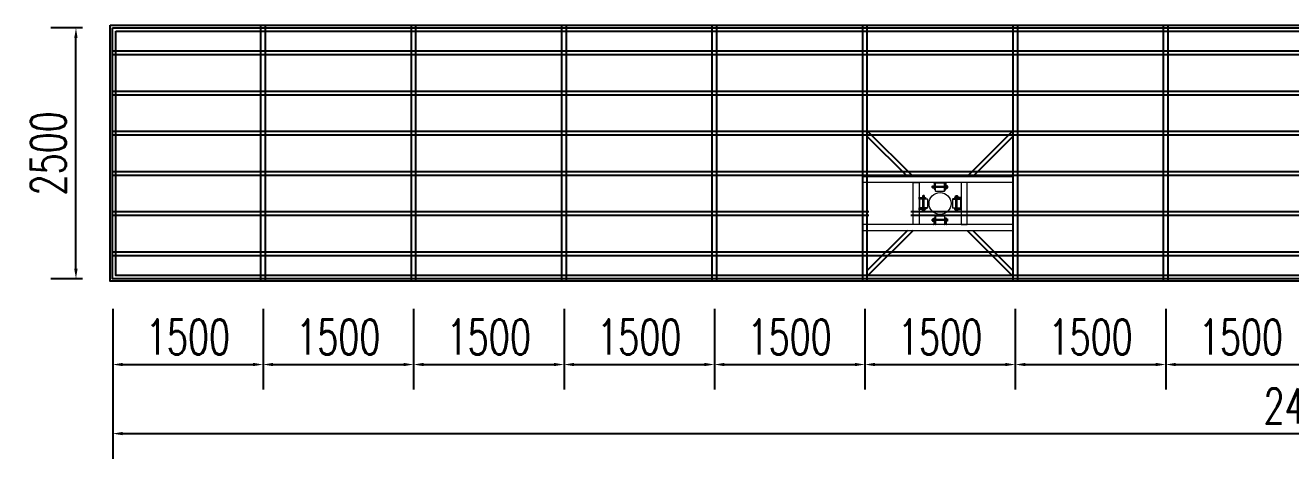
# Model space of a CAD drawing. Header units: millimetres. Extents: x -1612139 to -1282425, y 786067 to 1536390.
# Drawn here: x -1418496 to -1405880, y 898458 to 902775 of the extents above; entities that cross this region are included whole.
import ezdxf

# ---------------------------------------------------------------- set-up
doc = ezdxf.new("R2010")
doc.units = ezdxf.units.MM
doc.header["$LTSCALE"] = 1000
doc.linetypes.add('ACAD_ISO03W100', pattern=[30, 12, -18])
doc.linetypes.add('HIDDEN', pattern=[0.375, 0.25, -0.125])
doc.layers.get('0').update_dxf_attribs({"linetype": 'CONTINUOUS'})
doc.layers.get('DEFPOINTS').update_dxf_attribs({"linetype": 'CONTINUOUS'})
for name, color, linetype in [('PUB_DIM', 3, 'CONTINUOUS'), ('W-MOUNTING固定方式', 5, 'CONTINUOUS'), ('W-STEEL_FRAME钢架', 3, 'CONTINUOUS'), ('W-STEEL_KEEL钢龙骨', 5, 'CONTINUOUS')]:
    doc.layers.add(name, color=color, linetype=linetype)
doc.styles.add('STANDARD_T3', font='simplex.shx', dxfattribs={"width": 0.7, "bigfont": 'gbcbig.shx'})
doc.dimstyles.new('W&&100', dxfattribs={"dimtxt": 350, "dimasz": 100, "dimexe": 250, "dimexo": 300, "dimgap": 100, "dimtad": 1, "dimdec": 0, "dimzin": 0, "dimdsep": 46, "dimtxsty": 'STANDARD_T3', "dimcen": 0.09, "dimclrd": 1, "dimclre": 1, "dimclrt": 7, "dimazin": 2, "dimtfac": 1, "dimtdec": 0, "dimtix": 1, "dimtmove": 2, "dimatfit": 3, "dimfxl": 100, "dimtolj": 1, "dimtzin": 0, "dimarcsym": 0})

# ---------------------------------------------------------------- blocks, each defined once
blk = doc.blocks.new('*U164')
at = {"layer": 'W-STEEL_FRAME钢架', "color": 6}
blk.add_lwpolyline([(-21.5, 1275), (21.5, 1275), (21.5, -1275), (-21.5, -1275)], close=True, dxfattribs=at)
blk = doc.blocks.new('*U165')
at = {"layer": 'W-STEEL_FRAME钢架', "color": 0, "linetype": 'ByBlock', "lineweight": -2, "transparency": 16777216}
for p in [(0, 0), (1500, 0), (3000, 0), (4500, 0), (6000, 0), (7500, 0), (9000, 0), (10500, 0), (12000, 0), (13500, 0), (15000, 0), (16500, 0), (18000, 0), (19500, 0), (21000, 0)]:
    blk.add_blockref('*U164', p, dxfattribs=at)
blk = doc.blocks.new('*D168')
at = {"layer": 'DEFPOINTS', "color": 0, "transparency": 16777216}
for p in [(-1417625, 900250), (-1393625, 900250), (-1393625, 898708)]:
    blk.add_point(p, dxfattribs=at)
at = {"layer": 'PUB_DIM', "color": 1, "lineweight": -2, "transparency": 16777216}
for p, q in [((-1417625, 899950), (-1417625, 898458)), ((-1393625, 899950), (-1393625, 898458)), ((-1417525, 898708), (-1393725, 898708))]:
    blk.add_line(p, q, dxfattribs=at)
at = {"layer": 'PUB_DIM', "color": 1, "transparency": 16777216}
for points in [[(-1417525, 898725), (-1417525, 898692), (-1417625, 898708)], [(-1393725, 898725), (-1393725, 898692), (-1393625, 898708)]]:
    blk.add_solid(points, dxfattribs=at)
at = {"layer": 'PUB_DIM', "color": 7, "transparency": 16777216, "insert": (-1405625, 898983), "char_height": 350, "attachment_point": 5, "style": 'STANDARD_T3'}
blk.add_mtext('\\A1;24000', dxfattribs=at)
blk = doc.blocks.new('*D169')
at = {"layer": 'DEFPOINTS', "color": 0, "transparency": 16777216}
for p in [(-1417991, 902750), (-1417625, 902750), (-1417625, 900250)]:
    blk.add_point(p, dxfattribs=at)
at = {"layer": 'PUB_DIM', "color": 1, "lineweight": -2, "transparency": 16777216}
for p, q in [((-1417925, 902750), (-1418241, 902750)), ((-1417991, 900350), (-1417991, 902650)), ((-1417925, 900250), (-1418241, 900250))]:
    blk.add_line(p, q, dxfattribs=at)
at = {"layer": 'PUB_DIM', "color": 1, "transparency": 16777216}
for points in [[(-1418008, 902650), (-1417975, 902650), (-1417991, 902750)], [(-1418008, 900350), (-1417975, 900350), (-1417991, 900250)]]:
    blk.add_solid(points, dxfattribs=at)
at = {"layer": 'PUB_DIM', "color": 7, "transparency": 16777216, "insert": (-1418266, 901500), "char_height": 350, "attachment_point": 5, "rotation": 90, "style": 'STANDARD_T3'}
blk.add_mtext('\\A1;2500', dxfattribs=at)
blk = doc.blocks.new('*D170')
at = {"layer": 'DEFPOINTS', "color": 0, "transparency": 16777216}
for p in [(-1417625, 900250), (-1416125, 900250), (-1416125, 899396)]:
    blk.add_point(p, dxfattribs=at)
at = {"layer": 'PUB_DIM', "color": 1, "lineweight": -2, "transparency": 16777216}
for p, q in [((-1417625, 899950), (-1417625, 899146)), ((-1416125, 899950), (-1416125, 899146)), ((-1417525, 899396), (-1416225, 899396))]:
    blk.add_line(p, q, dxfattribs=at)
at = {"layer": 'PUB_DIM', "color": 1, "transparency": 16777216}
for points in [[(-1417525, 899413), (-1417525, 899380), (-1417625, 899396)], [(-1416225, 899413), (-1416225, 899380), (-1416125, 899396)]]:
    blk.add_solid(points, dxfattribs=at)
at = {"layer": 'PUB_DIM', "color": 7, "transparency": 16777216, "insert": (-1416875, 899671), "char_height": 350, "attachment_point": 5, "style": 'STANDARD_T3'}
blk.add_mtext('\\A1;1500', dxfattribs=at)
blk = doc.blocks.new('*D171')
at = {"layer": 'DEFPOINTS', "color": 0, "transparency": 16777216}
for p in [(-1416125, 900250), (-1414625, 900250), (-1414625, 899396)]:
    blk.add_point(p, dxfattribs=at)
at = {"layer": 'PUB_DIM', "color": 1, "lineweight": -2, "transparency": 16777216}
for p, q in [((-1416125, 899950), (-1416125, 899146)), ((-1414625, 899950), (-1414625, 899146)), ((-1416025, 899396), (-1414725, 899396))]:
    blk.add_line(p, q, dxfattribs=at)
at = {"layer": 'PUB_DIM', "color": 1, "transparency": 16777216}
for points in [[(-1416025, 899413), (-1416025, 899380), (-1416125, 899396)], [(-1414725, 899413), (-1414725, 899380), (-1414625, 899396)]]:
    blk.add_solid(points, dxfattribs=at)
at = {"layer": 'PUB_DIM', "color": 7, "transparency": 16777216, "insert": (-1415375, 899671), "char_height": 350, "attachment_point": 5, "style": 'STANDARD_T3'}
blk.add_mtext('\\A1;1500', dxfattribs=at)
blk = doc.blocks.new('*D172')
at = {"layer": 'DEFPOINTS', "color": 0, "transparency": 16777216}
for p in [(-1414625, 900250), (-1413125, 900250), (-1413125, 899396)]:
    blk.add_point(p, dxfattribs=at)
at = {"layer": 'PUB_DIM', "color": 1, "lineweight": -2, "transparency": 16777216}
for p, q in [((-1414625, 899950), (-1414625, 899146)), ((-1413125, 899950), (-1413125, 899146)), ((-1414525, 899396), (-1413225, 899396))]:
    blk.add_line(p, q, dxfattribs=at)
at = {"layer": 'PUB_DIM', "color": 1, "transparency": 16777216}
for points in [[(-1414525, 899413), (-1414525, 899380), (-1414625, 899396)], [(-1413225, 899413), (-1413225, 899380), (-1413125, 899396)]]:
    blk.add_solid(points, dxfattribs=at)
at = {"layer": 'PUB_DIM', "color": 7, "transparency": 16777216, "insert": (-1413875, 899671), "char_height": 350, "attachment_point": 5, "style": 'STANDARD_T3'}
blk.add_mtext('\\A1;1500', dxfattribs=at)
blk = doc.blocks.new('*D173')
at = {"layer": 'DEFPOINTS', "color": 0, "transparency": 16777216}
for p in [(-1413125, 900250), (-1411625, 900250), (-1411625, 899396)]:
    blk.add_point(p, dxfattribs=at)
at = {"layer": 'PUB_DIM', "color": 1, "lineweight": -2, "transparency": 16777216}
for p, q in [((-1413125, 899950), (-1413125, 899146)), ((-1411625, 899950), (-1411625, 899146)), ((-1413025, 899396), (-1411725, 899396))]:
    blk.add_line(p, q, dxfattribs=at)
at = {"layer": 'PUB_DIM', "color": 1, "transparency": 16777216}
for points in [[(-1413025, 899413), (-1413025, 899380), (-1413125, 899396)], [(-1411725, 899413), (-1411725, 899380), (-1411625, 899396)]]:
    blk.add_solid(points, dxfattribs=at)
at = {"layer": 'PUB_DIM', "color": 7, "transparency": 16777216, "insert": (-1412375, 899671), "char_height": 350, "attachment_point": 5, "style": 'STANDARD_T3'}
blk.add_mtext('\\A1;1500', dxfattribs=at)
blk = doc.blocks.new('*D174')
at = {"layer": 'DEFPOINTS', "color": 0, "transparency": 16777216}
for p in [(-1411625, 900250), (-1410125, 900250), (-1410125, 899396)]:
    blk.add_point(p, dxfattribs=at)
at = {"layer": 'PUB_DIM', "color": 1, "lineweight": -2, "transparency": 16777216}
for p, q in [((-1411625, 899950), (-1411625, 899146)), ((-1410125, 899950), (-1410125, 899146)), ((-1411525, 899396), (-1410225, 899396))]:
    blk.add_line(p, q, dxfattribs=at)
at = {"layer": 'PUB_DIM', "color": 1, "transparency": 16777216}
for points in [[(-1411525, 899413), (-1411525, 899380), (-1411625, 899396)], [(-1410225, 899413), (-1410225, 899380), (-1410125, 899396)]]:
    blk.add_solid(points, dxfattribs=at)
at = {"layer": 'PUB_DIM', "color": 7, "transparency": 16777216, "insert": (-1410875, 899671), "char_height": 350, "attachment_point": 5, "style": 'STANDARD_T3'}
blk.add_mtext('\\A1;1500', dxfattribs=at)
blk = doc.blocks.new('*D175')
at = {"layer": 'DEFPOINTS', "color": 0, "transparency": 16777216}
for p in [(-1410125, 900250), (-1408625, 900250), (-1408625, 899396)]:
    blk.add_point(p, dxfattribs=at)
at = {"layer": 'PUB_DIM', "color": 1, "lineweight": -2, "transparency": 16777216}
for p, q in [((-1410125, 899950), (-1410125, 899146)), ((-1408625, 899950), (-1408625, 899146)), ((-1410025, 899396), (-1408725, 899396))]:
    blk.add_line(p, q, dxfattribs=at)
at = {"layer": 'PUB_DIM', "color": 1, "transparency": 16777216}
for points in [[(-1410025, 899413), (-1410025, 899380), (-1410125, 899396)], [(-1408725, 899413), (-1408725, 899380), (-1408625, 899396)]]:
    blk.add_solid(points, dxfattribs=at)
at = {"layer": 'PUB_DIM', "color": 7, "transparency": 16777216, "insert": (-1409375, 899671), "char_height": 350, "attachment_point": 5, "style": 'STANDARD_T3'}
blk.add_mtext('\\A1;1500', dxfattribs=at)
blk = doc.blocks.new('*D176')
at = {"layer": 'DEFPOINTS', "color": 0, "transparency": 16777216}
for p in [(-1408625, 900250), (-1407125, 900250), (-1407125, 899396)]:
    blk.add_point(p, dxfattribs=at)
at = {"layer": 'PUB_DIM', "color": 1, "lineweight": -2, "transparency": 16777216}
for p, q in [((-1408625, 899950), (-1408625, 899146)), ((-1407125, 899950), (-1407125, 899146)), ((-1408525, 899396), (-1407225, 899396))]:
    blk.add_line(p, q, dxfattribs=at)
at = {"layer": 'PUB_DIM', "color": 1, "transparency": 16777216}
for points in [[(-1408525, 899413), (-1408525, 899380), (-1408625, 899396)], [(-1407225, 899413), (-1407225, 899380), (-1407125, 899396)]]:
    blk.add_solid(points, dxfattribs=at)
at = {"layer": 'PUB_DIM', "color": 7, "transparency": 16777216, "insert": (-1407875, 899671), "char_height": 350, "attachment_point": 5, "style": 'STANDARD_T3'}
blk.add_mtext('\\A1;1500', dxfattribs=at)
blk = doc.blocks.new('*D177')
at = {"layer": 'DEFPOINTS', "color": 0, "transparency": 16777216}
for p in [(-1407125, 900250), (-1405625, 900250), (-1405625, 899396)]:
    blk.add_point(p, dxfattribs=at)
at = {"layer": 'PUB_DIM', "color": 1, "lineweight": -2, "transparency": 16777216}
for p, q in [((-1407125, 899950), (-1407125, 899146)), ((-1405625, 899950), (-1405625, 899146)), ((-1407025, 899396), (-1405725, 899396))]:
    blk.add_line(p, q, dxfattribs=at)
at = {"layer": 'PUB_DIM', "color": 1, "transparency": 16777216}
for points in [[(-1407025, 899413), (-1407025, 899380), (-1407125, 899396)], [(-1405725, 899413), (-1405725, 899380), (-1405625, 899396)]]:
    blk.add_solid(points, dxfattribs=at)
at = {"layer": 'PUB_DIM', "color": 7, "transparency": 16777216, "insert": (-1406375, 899671), "char_height": 350, "attachment_point": 5, "style": 'STANDARD_T3'}
blk.add_mtext('\\A1;1500', dxfattribs=at)

msp = doc.modelspace()

# ---------------------------------------------------------------- linework, layer by layer
at = {"linetype": 'Continuous'}
msp.add_lwpolyline([(-1417625.5, 902750.5), (-1393625.5, 902750.5), (-1393625.5, 900250.5), (-1417625.5, 900250.5)], close=True, dxfattribs=at)
at = {"layer": 'PUB_DIM'}
for p, q in [((-1409644.8, 901269.8), (-1410104, 901729)), ((-1409106.2, 901269.8), (-1408647, 901729)), ((-1409701.3, 901269.8), (-1410104, 901672.4)), ((-1409049.6, 901269.8), (-1408647, 901672.4)), ((-1409644.8, 900731.2), (-1410104, 900272)), ((-1409701.3, 900731.2), (-1410104, 900328.6)), ((-1409106.2, 900731.2), (-1408647, 900272)), ((-1409049.6, 900731.2), (-1408647, 900328.6))]:
    msp.add_line(p, q, dxfattribs=at)
at = {"layer": 'W-MOUNTING固定方式', "lineweight": 0}
for p, q in [((-1409420, 901209.8), (-1409440, 901209.8)), ((-1409420, 901205), (-1409331, 901205)), ((-1409311, 901209.8), (-1409331, 901209.8)), ((-1409442, 901171), (-1409449, 901171)), ((-1409449, 901160), (-1409442, 901160)), ((-1409438, 901168.9), (-1409442, 901165.5)), ((-1409438, 901166.6), (-1409442, 901163.2)), ((-1409313, 901168.9), (-1409309, 901165.5)), ((-1409313, 901166.6), (-1409309, 901163.2)), ((-1409309, 901171), (-1409302, 901171)), ((-1409302, 901160), (-1409309, 901160)), ((-1409300, 901172.5), (-1409300, 901158.5)), ((-1409584.8, 901045), (-1409584.8, 901065)), ((-1409584.8, 900936), (-1409584.8, 900956)), ((-1409580, 901045), (-1409580, 900956)), ((-1409546, 901067), (-1409546, 901074)), ((-1409543.8, 901063), (-1409540.5, 901067)), ((-1409541.5, 901063), (-1409538.2, 901067)), ((-1409535, 901074), (-1409535, 901067)), ((-1409216, 901074), (-1409216, 901067)), ((-1409209.4, 901063), (-1409212.8, 901067)), ((-1409207.1, 901063), (-1409210.5, 901067)), ((-1409205, 901067), (-1409205, 901074)), ((-1409171, 901045), (-1409171, 900956)), ((-1409166.2, 901045), (-1409166.2, 901065)), ((-1409166.2, 900936), (-1409166.2, 900956)), ((-1409547.5, 900925), (-1409533.5, 900925)), ((-1409546, 900934), (-1409546, 900927)), ((-1409543.8, 900938), (-1409540.5, 900934)), ((-1409541.5, 900938), (-1409538.2, 900934)), ((-1409535, 900927), (-1409535, 900934)), ((-1409449, 900841), (-1409442, 900841)), ((-1409442, 900830), (-1409449, 900830)), ((-1409438, 900834.4), (-1409442, 900837.8)), ((-1409438, 900832.1), (-1409442, 900835.5)), ((-1409313, 900834.4), (-1409309, 900837.8)), ((-1409313, 900832.1), (-1409309, 900835.5)), ((-1409302, 900841), (-1409309, 900841)), ((-1409309, 900830), (-1409302, 900830)), ((-1409300, 900828.5), (-1409300, 900842.5)), ((-1409203.5, 900925), (-1409217.5, 900925)), ((-1409216, 900927), (-1409216, 900934)), ((-1409209.4, 900938), (-1409212.8, 900934)), ((-1409207.1, 900938), (-1409210.5, 900934)), ((-1409205, 900934), (-1409205, 900927)), ((-1409420, 900791.2), (-1409440, 900791.2)), ((-1409420, 900796), (-1409331, 900796)), ((-1409311, 900791.2), (-1409331, 900791.2))]:
    msp.add_line(p, q, dxfattribs=at)
at = {"layer": 'W-MOUNTING固定方式', "color": 4, "lineweight": 0}
for p, q in [((-1409546.5, 901079), (-1409546.5, 901076)), ((-1409540.5, 901076), (-1409540.5, 901080)), ((-1409534.5, 901076), (-1409534.5, 901079)), ((-1409451, 901165.5), (-1409455, 901165.5)), ((-1409454, 901171.5), (-1409451, 901171.5)), ((-1409451, 901159.5), (-1409454, 901159.5)), ((-1409216.5, 901076), (-1409216.5, 901079)), ((-1409210.5, 901076), (-1409210.5, 901080)), ((-1409204.5, 901079), (-1409204.5, 901076)), ((-1409451, 900835.5), (-1409455, 900835.5)), ((-1409451, 900841.5), (-1409454, 900841.5)), ((-1409454, 900829.5), (-1409451, 900829.5))]:
    msp.add_line(p, q, dxfattribs=at)
at = {"layer": 'W-MOUNTING固定方式', "color": 1, "lineweight": 0}
for p, q in [((-1409425, 901172), (-1409435, 901172)), ((-1409435, 901158), (-1409425, 901158)), ((-1409316, 901172), (-1409326, 901172)), ((-1409316, 901158), (-1409326, 901158)), ((-1409547, 901050), (-1409547, 901060)), ((-1409547, 900941), (-1409547, 900951)), ((-1409533, 901060), (-1409533, 901050)), ((-1409533, 900941), (-1409533, 900951)), ((-1409218, 901060), (-1409218, 901050)), ((-1409218, 900941), (-1409218, 900951)), ((-1409204, 901050), (-1409204, 901060)), ((-1409204, 900941), (-1409204, 900951)), ((-1409435, 900843), (-1409425, 900843)), ((-1409425, 900829), (-1409435, 900829)), ((-1409316, 900843), (-1409326, 900843)), ((-1409316, 900829), (-1409326, 900829))]:
    msp.add_line(p, q, dxfattribs=at)
at = {"layer": 'W-MOUNTING固定方式', "color": 6, "linetype": 'ACAD_ISO03W100', "lineweight": 0}
for p, q in [((-1409316, 901171), (-1409435, 901171)), ((-1409316, 901159), (-1409435, 901159)), ((-1409546, 900941), (-1409546, 901060)), ((-1409534, 900941), (-1409534, 901060)), ((-1409217, 900941), (-1409217, 901060)), ((-1409205, 900941), (-1409205, 901060)), ((-1409316, 900842), (-1409435, 900842)), ((-1409316, 900830), (-1409435, 900830))]:
    msp.add_line(p, q, dxfattribs=at)
at = {"layer": 'W-MOUNTING固定方式', "color": 2, "lineweight": 0}
for p, q in [((-1409435, 901165), (-1409425, 901165)), ((-1409326, 901165), (-1409316, 901165)), ((-1409540, 901060), (-1409540, 901050)), ((-1409540, 900951), (-1409540, 900941)), ((-1409211, 901060), (-1409211, 901050)), ((-1409211, 900951), (-1409211, 900941)), ((-1409435, 900836), (-1409425, 900836)), ((-1409326, 900836), (-1409316, 900836))]:
    msp.add_line(p, q, dxfattribs=at)
at = {"layer": 'W-MOUNTING固定方式', "color": 6, "lineweight": 0}
for points in [[(-1410144.8, 901269.8), (-1408647, 901269.8), (-1408647, 901209.8), (-1410144.8, 901209.8)], [(-1409644.8, 900791.2), (-1409644.8, 901209.8), (-1409584.8, 901209.8), (-1409584.8, 900791.2)], [(-1409106.2, 900791.2), (-1409106.2, 901209.8), (-1409166.2, 901209.8), (-1409166.2, 900791.2)], [(-1410144.8, 900731.2), (-1408647, 900731.2), (-1408647, 900791.2), (-1410144.8, 900791.2)]]:
    msp.add_lwpolyline(points, close=True, dxfattribs=at)
at = {"layer": 'W-MOUNTING固定方式', "lineweight": 0}
for points in [[(-1409440, 901209.8, -0.3478916), (-1409435, 901204.8), (-1409435, 901144.8)], [(-1409435, 901144.8), (-1409425, 901144.8), (-1409425, 901204.8, -0.4142136), (-1409420, 901209.8)], [(-1409331, 901209.8, -0.4142136), (-1409326, 901204.8), (-1409326, 901144.8), (-1409316, 901144.8), (-1409316, 901204.8, -0.4142136), (-1409311, 901209.8)], [(-1409584.8, 901065, 0.3478916), (-1409579.8, 901060), (-1409519.8, 901060)], [(-1409519.8, 901060), (-1409519.8, 901050), (-1409579.8, 901050, 0.4142136), (-1409584.8, 901045)], [(-1409584.8, 900956, 0.4142136), (-1409579.8, 900951), (-1409519.8, 900951), (-1409519.8, 900941), (-1409579.8, 900941, 0.4142136), (-1409584.8, 900936)], [(-1409166.2, 901065, -0.3478916), (-1409171.2, 901060), (-1409231.2, 901060)], [(-1409231.2, 901060), (-1409231.2, 901050), (-1409171.2, 901050, -0.4142136), (-1409166.2, 901045)], [(-1409166.2, 900956, -0.4142136), (-1409171.2, 900951), (-1409231.2, 900951), (-1409231.2, 900941), (-1409171.2, 900941, -0.4142136), (-1409166.2, 900936)], [(-1409440, 900791.2, 0.3478916), (-1409435, 900796.2), (-1409435, 900856.2)], [(-1409435, 900856.2), (-1409425, 900856.2), (-1409425, 900796.2, 0.4142136), (-1409420, 900791.2)], [(-1409331, 900791.2, 0.4142136), (-1409326, 900796.2), (-1409326, 900856.2), (-1409316, 900856.2), (-1409316, 900796.2, 0.4142136), (-1409311, 900791.2)]]:
    msp.add_lwpolyline(points, format="xyb", dxfattribs=at)
for points in [[(-1409420, 901125), (-1409420, 901205), (-1409423, 901202), (-1409423, 901128), (-1409420, 901125), (-1409331, 901125)], [(-1409547.5, 901078), (-1409547.5, 901076), (-1409533.5, 901076), (-1409533.5, 901078)], [(-1409453, 901172.5), (-1409451, 901172.5), (-1409451, 901158.5), (-1409453, 901158.5)], [(-1409438, 901152), (-1409438, 901180), (-1409435, 901180), (-1409435, 901152), (-1409438, 901152), (-1409438, 901153)], [(-1409313, 901152), (-1409313, 901180), (-1409316, 901180), (-1409316, 901152), (-1409313, 901152), (-1409313, 901153)], [(-1409203.5, 901078), (-1409203.5, 901076), (-1409217.5, 901076), (-1409217.5, 901078)], [(-1409500, 901045), (-1409580, 901045), (-1409577, 901048), (-1409503, 901048), (-1409500, 901045), (-1409500, 900956)], [(-1409527, 901063), (-1409555, 901063), (-1409555, 901060), (-1409527, 901060), (-1409527, 901063), (-1409528, 901063)], [(-1409251, 901045), (-1409171, 901045), (-1409174, 901048), (-1409248, 901048), (-1409251, 901045), (-1409251, 900956)], [(-1409224, 901063), (-1409196, 901063), (-1409196, 901060), (-1409224, 901060), (-1409224, 901063), (-1409223, 901063)], [(-1409527, 900938), (-1409555, 900938), (-1409555, 900941), (-1409527, 900941), (-1409527, 900938), (-1409528, 900938)], [(-1409453, 900828.5), (-1409451, 900828.5), (-1409451, 900842.5), (-1409453, 900842.5)], [(-1409438, 900849), (-1409438, 900821), (-1409435, 900821), (-1409435, 900849), (-1409438, 900849), (-1409438, 900848)], [(-1409420, 900876), (-1409420, 900796), (-1409423, 900799), (-1409423, 900873), (-1409420, 900876), (-1409331, 900876)], [(-1409313, 900849), (-1409313, 900821), (-1409316, 900821), (-1409316, 900849), (-1409313, 900849), (-1409313, 900848)], [(-1409224, 900938), (-1409196, 900938), (-1409196, 900941), (-1409224, 900941), (-1409224, 900938), (-1409223, 900938)]]:
    msp.add_lwpolyline(points, dxfattribs=at)
for points in [[(-1409328, 901128), (-1409331, 901125), (-1409331, 901205), (-1409328, 901202)], [(-1409549, 901076), (-1409546, 901076), (-1409535, 901076), (-1409532, 901076)], [(-1409545.5, 901080), (-1409547.5, 901078), (-1409533.5, 901078), (-1409535.5, 901080)], [(-1409455, 901170.5), (-1409453, 901172.5), (-1409453, 901158.5), (-1409455, 901160.5)], [(-1409451, 901174), (-1409451, 901171), (-1409451, 901160), (-1409451, 901157)], [(-1409300, 901174), (-1409300, 901171), (-1409300, 901160), (-1409300, 901157)], [(-1409202, 901076), (-1409205, 901076), (-1409216, 901076), (-1409219, 901076)], [(-1409205.5, 901080), (-1409203.5, 901078), (-1409217.5, 901078), (-1409215.5, 901080)], [(-1409503, 900953), (-1409500, 900956), (-1409580, 900956), (-1409577, 900953)], [(-1409248, 900953), (-1409251, 900956), (-1409171, 900956), (-1409174, 900953)], [(-1409549, 900925), (-1409546, 900925), (-1409535, 900925), (-1409532, 900925)], [(-1409455, 900830.5), (-1409453, 900828.5), (-1409453, 900842.5), (-1409455, 900840.5)], [(-1409451, 900827), (-1409451, 900830), (-1409451, 900841), (-1409451, 900844)], [(-1409328, 900873), (-1409331, 900876), (-1409331, 900796), (-1409328, 900799)], [(-1409300, 900827), (-1409300, 900830), (-1409300, 900841), (-1409300, 900844)], [(-1409202, 900925), (-1409205, 900925), (-1409216, 900925), (-1409219, 900925)]]:
    msp.add_lwpolyline(points, close=True, dxfattribs=at)
for points in [[(-1409552, 901074), (-1409552, 901067), (-1409551, 901067), (-1409551, 901063), (-1409530, 901063), (-1409530, 901067), (-1409551, 901067), (-1409529, 901067), (-1409529, 901074, 0.6666667), (-1409535, 901074, 0.3636364), (-1409546, 901074, 0.6666667)], [(-1409449, 901177), (-1409442, 901177), (-1409442, 901176), (-1409438, 901176), (-1409438, 901155), (-1409442, 901155), (-1409442, 901176), (-1409442, 901154), (-1409449, 901154, -0.6666667), (-1409449, 901160, -0.3636364), (-1409449, 901171, -0.6666667)], [(-1409302, 901177), (-1409309, 901177), (-1409309, 901176), (-1409313, 901176), (-1409313, 901155), (-1409309, 901155), (-1409309, 901176), (-1409309, 901154), (-1409302, 901154, 0.6666667), (-1409302, 901160, 0.3636364), (-1409302, 901171, 0.6666667)], [(-1409199, 901074), (-1409199, 901067), (-1409200, 901067), (-1409200, 901063), (-1409221, 901063), (-1409221, 901067), (-1409200, 901067), (-1409222, 901067), (-1409222, 901074, -0.6666667), (-1409216, 901074, -0.3636364), (-1409205, 901074, -0.6666667)], [(-1409552, 900927), (-1409552, 900934), (-1409551, 900934), (-1409551, 900938), (-1409530, 900938), (-1409530, 900934), (-1409551, 900934), (-1409529, 900934), (-1409529, 900927, -0.6666667), (-1409535, 900927, -0.3636364), (-1409546, 900927, -0.6666667)], [(-1409449, 900824), (-1409442, 900824), (-1409442, 900825), (-1409438, 900825), (-1409438, 900846), (-1409442, 900846), (-1409442, 900825), (-1409442, 900847), (-1409449, 900847, 0.6666667), (-1409449, 900841, 0.3636364), (-1409449, 900830, 0.6666667)], [(-1409302, 900824), (-1409309, 900824), (-1409309, 900825), (-1409313, 900825), (-1409313, 900846), (-1409309, 900846), (-1409309, 900825), (-1409309, 900847), (-1409302, 900847, -0.6666667), (-1409302, 900841, -0.3636364), (-1409302, 900830, -0.6666667)], [(-1409199, 900927), (-1409199, 900934), (-1409200, 900934), (-1409200, 900938), (-1409221, 900938), (-1409221, 900934), (-1409200, 900934), (-1409222, 900934), (-1409222, 900927, 0.6666667), (-1409216, 900927, 0.3636364), (-1409205, 900927, 0.6666667)]]:
    msp.add_lwpolyline(points, format="xyb", close=True, dxfattribs=at)
msp.add_circle((-1409375.5, 901000.5), 109.5, dxfattribs=at)
at = {"layer": 'W-STEEL_FRAME钢架'}
for points in [[(-1417650.5, 902775.5), (-1393600.5, 902775.5), (-1393600.5, 900225.5), (-1417650.5, 900225.5)], [(-1417592.5, 902717.5), (-1393658.5, 902717.5), (-1393658.5, 900283.5), (-1417592.5, 900283.5)]]:
    msp.add_lwpolyline(points, close=True, dxfattribs=at)
at = {"layer": 'W-STEEL_FRAME钢架', "color": 1, "linetype": 'HIDDEN'}
msp.add_lwpolyline([(-1417625.5, 902750.5), (-1393625.5, 902750.5), (-1393625.5, 900250.5), (-1417625.5, 900250.5)], close=True, dxfattribs=at)
at = {"layer": 'W-STEEL_KEEL钢龙骨'}
for points in [[(-1417625.5, 902520.5), (-1393625.5, 902520.5), (-1393625.5, 902480.5), (-1417625.5, 902480.5)], [(-1417625.5, 902120.5), (-1393625.5, 902120.5), (-1393625.5, 902080.5), (-1417625.5, 902080.5)], [(-1417625.5, 901720.5), (-1393625.5, 901720.5), (-1393625.5, 901680.5), (-1417625.5, 901680.5)], [(-1417625.5, 901320.5), (-1393625.5, 901320.5), (-1393625.5, 901280.5), (-1417625.5, 901280.5)], [(-1417625.5, 900520.5), (-1393625.5, 900520.5), (-1393625.5, 900480.5), (-1417625.5, 900480.5)]]:
    msp.add_lwpolyline(points, close=True, dxfattribs=at)
for points in [[(-1410084.8, 900880.5), (-1417625.5, 900880.5), (-1417625.5, 900920.5), (-1410084.8, 900920.5)], [(-1409666.2, 900920.5), (-1393625.5, 900920.5), (-1393625.5, 900880.5), (-1409666.2, 900880.5)]]:
    msp.add_lwpolyline(points, dxfattribs=at)

# ---------------------------------------------------------------- block references
at = {"layer": 'W-STEEL_FRAME钢架', "color": 6}
msp.add_blockref('*U165', (-1416125.5, 901500.5), dxfattribs=at)

# ---------------------------------------------------------------- dimensions: what is measured, and where the dimension line sits
at = {"layer": 'PUB_DIM', "color": 1}
dim = msp.add_linear_dim(base=(-1417991.4, 902750.5), p1=(-1417625.5, 900250.5), p2=(-1417625.5, 902750.5), angle=90, dimstyle='W&&100', dxfattribs=at)
dim.commit()
dim.dimension.update_dxf_attribs({"geometry": '*D169', "text_midpoint": (-1418266.4, 901500.5)})
for base, p2, picture, middle in [((-1393625.5, 898708.4), (-1393625.5, 900250.5), '*D168', (-1405625.5, 898983.4)), ((-1416125.5, 899396.5), (-1416125.5, 900250.5), '*D170', (-1416875.5, 899671.5))]:
    dim = msp.add_linear_dim(base=base, p1=(-1417625.5, 900250.5), p2=p2, dimstyle='W&&100', dxfattribs=at)
    dim.commit()
    dim.dimension.update_dxf_attribs({"geometry": picture, "text_midpoint": middle})
at = {"layer": 'PUB_DIM'}
for base, p1, p2, picture, middle in [((-1414625.5, 899396.5), (-1416125.5, 900250.5), (-1414625.5, 900250.5), '*D171', (-1415375.5, 899671.5)), ((-1413125.5, 899396.5), (-1414625.5, 900250.5), (-1413125.5, 900250.5), '*D172', (-1413875.5, 899671.5)), ((-1411625.5, 899396.5), (-1413125.5, 900250.5), (-1411625.5, 900250.5), '*D173', (-1412375.5, 899671.5)), ((-1410125.5, 899396.5), (-1411625.5, 900250.5), (-1410125.5, 900250.5), '*D174', (-1410875.5, 899671.5)), ((-1408625.5, 899396.5), (-1410125.5, 900250.5), (-1408625.5, 900250.5), '*D175', (-1409375.5, 899671.5)), ((-1407125.5, 899396.5), (-1408625.5, 900250.5), (-1407125.5, 900250.5), '*D176', (-1407875.5, 899671.5)), ((-1405625.5, 899396.5), (-1407125.5, 900250.5), (-1405625.5, 900250.5), '*D177', (-1406375.5, 899671.5))]:
    dim = msp.add_linear_dim(base=base, p1=p1, p2=p2, dimstyle='W&&100', dxfattribs=at)
    dim.commit()
    dim.dimension.update_dxf_attribs({"geometry": picture, "text_midpoint": middle})

doc.saveas('drawing.dxf')
